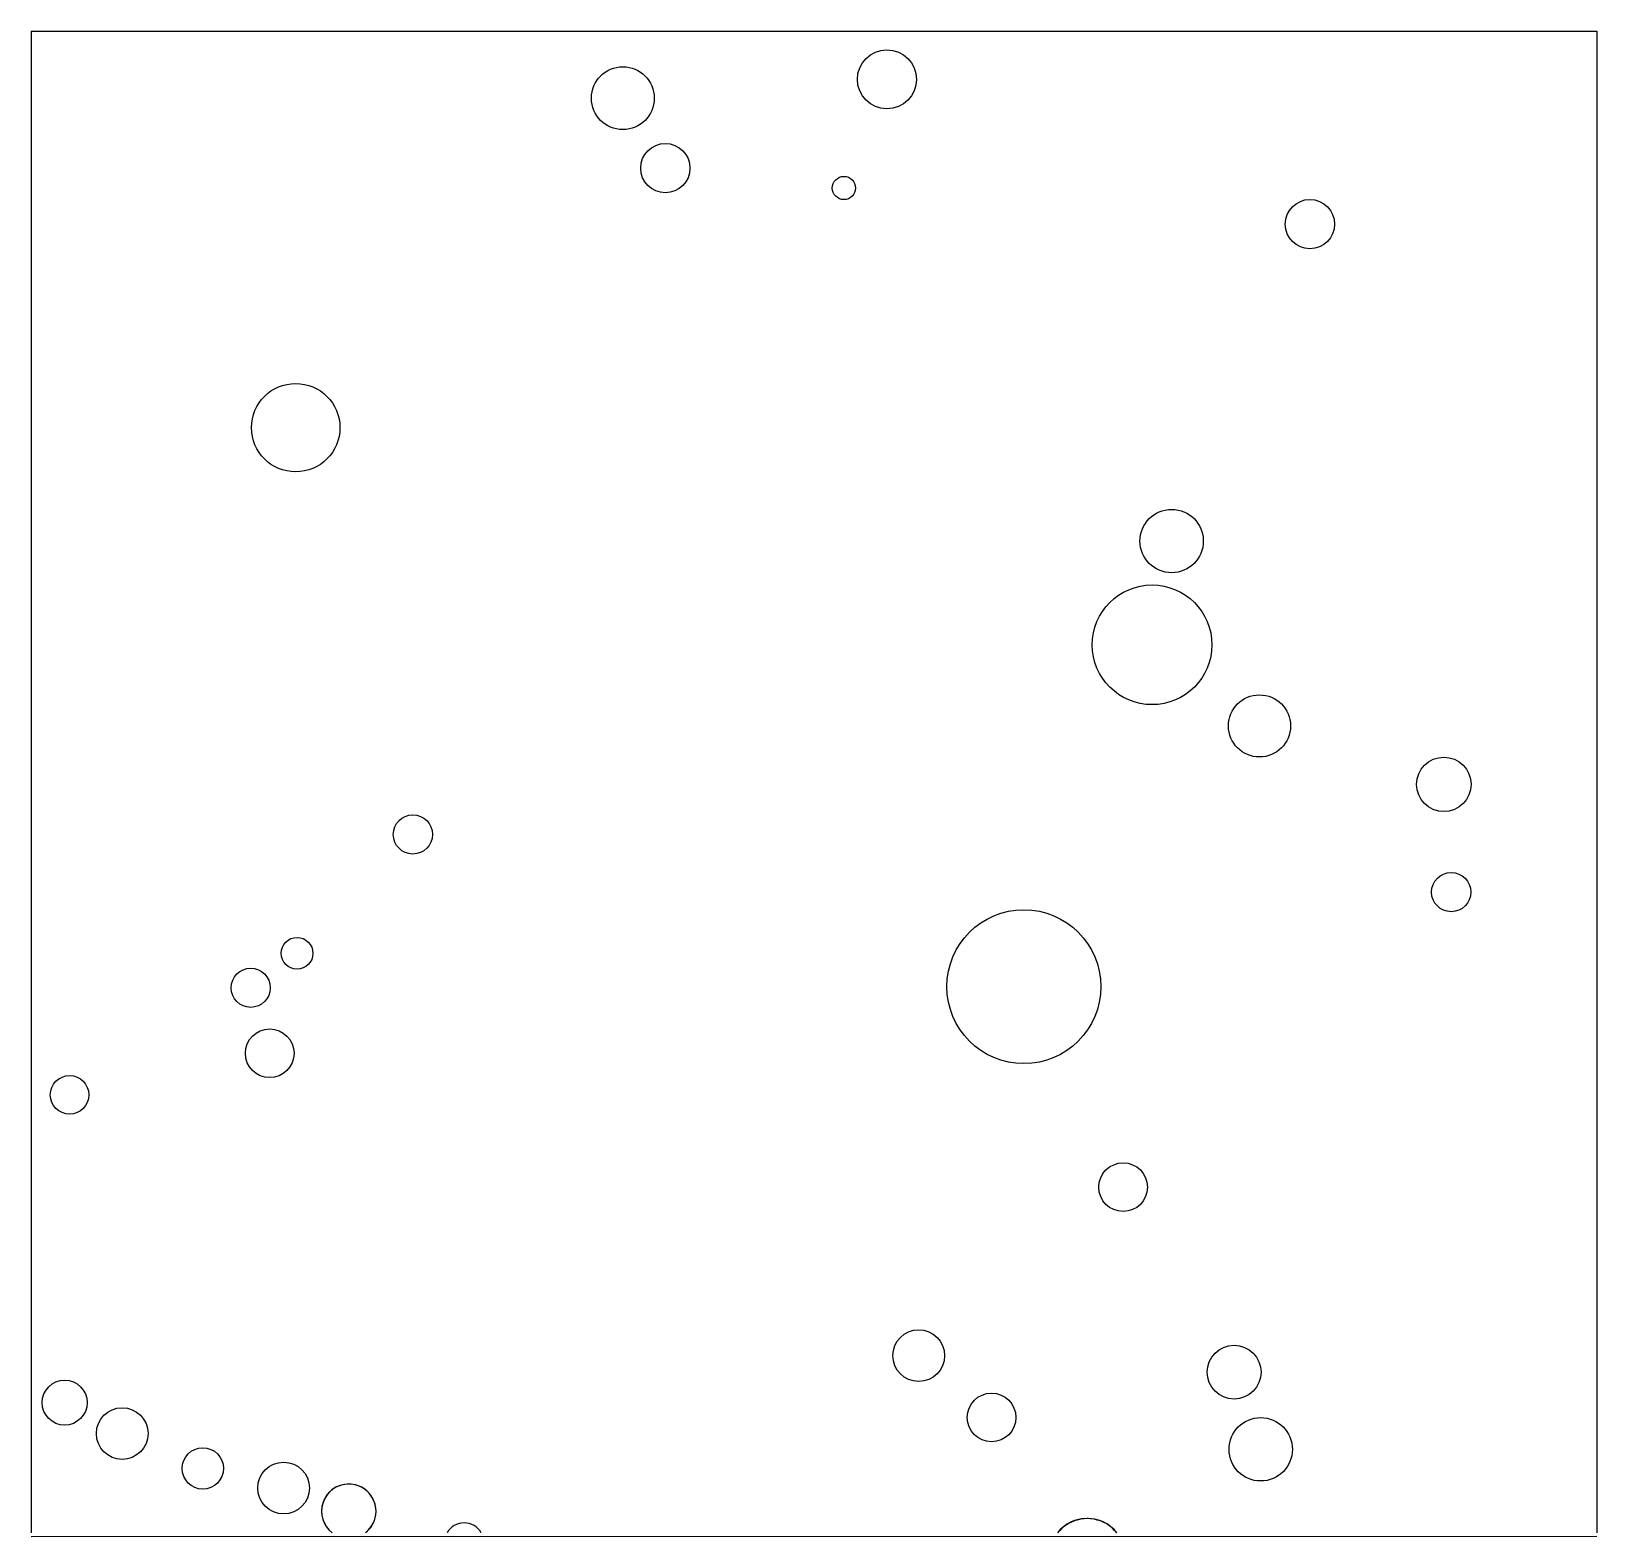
# Model space of a CAD drawing. Extents: x 5.45 to 6.47, y -10.11 to -9.13.
import ezdxf

# ---------------------------------------------------------------- set-up
doc = ezdxf.new("R2010")
doc.units = 0
doc.layers.add('LAYER1', color=7, linetype='CONTINUOUS')
doc.layers.add('LAYER12', color=5, linetype='CONTINUOUS')

msp = doc.modelspace()

# ---------------------------------------------------------------- linework, layer by layer
at = {"layer": 'LAYER1', "color": 7, "linetype": 'CONTINUOUS'}
for points in [[(6.1239, -10.1063), (6.1213, -10.108), (6.1203, -10.1089)], [(6.122, -10.1075), (6.1213, -10.108), (6.1203, -10.1089)], [(6.1272, -10.1047), (6.1248, -10.1057), (6.1212, -10.1081), (6.1206, -10.1087)], [(6.1272, -10.1047), (6.1248, -10.1057), (6.1212, -10.1081), (6.1206, -10.1087)], [(6.1272, -10.1047), (6.1248, -10.1057), (6.1212, -10.1081), (6.1206, -10.1087)], [(6.1239, -10.1063), (6.122, -10.1075)], [(6.1279, -10.1044), (6.1249, -10.1057), (6.1239, -10.1063)], [(6.1259, -10.1052), (6.1249, -10.1057), (6.1239, -10.1063)], [(6.1279, -10.1044), (6.1259, -10.1052)], [(6.1347, -10.1029), (6.1329, -10.103), (6.1287, -10.104), (6.1272, -10.1047)], [(6.1347, -10.1029), (6.1329, -10.103), (6.1287, -10.104), (6.1272, -10.1047)], [(6.1347, -10.1029), (6.1329, -10.103), (6.1287, -10.104), (6.1272, -10.1047)], [(6.1322, -10.1032), (6.1288, -10.104), (6.1279, -10.1044)], [(6.13, -10.1037), (6.1288, -10.104), (6.1279, -10.1044)], [(6.1322, -10.1032), (6.13, -10.1037)], [(6.1366, -10.1028), (6.133, -10.103), (6.1322, -10.1032)], [(6.1344, -10.1029), (6.133, -10.103), (6.1322, -10.1032)], [(6.1366, -10.1028), (6.1344, -10.1029)], [(6.1424, -10.1034), (6.1415, -10.1032), (6.1372, -10.1027), (6.1347, -10.1029)], [(6.1424, -10.1034), (6.1415, -10.1032), (6.1372, -10.1027), (6.1347, -10.1029)], [(6.1424, -10.1034), (6.1415, -10.1032), (6.1372, -10.1027), (6.1347, -10.1029)], [(6.1411, -10.1031), (6.1373, -10.1027), (6.1366, -10.1028)], [(6.1388, -10.1029), (6.1373, -10.1027), (6.1366, -10.1028)], [(6.1411, -10.1031), (6.1388, -10.1029)], [(6.1453, -10.1043), (6.1416, -10.1032), (6.1411, -10.1031)], [(6.1432, -10.1037), (6.1416, -10.1032), (6.1411, -10.1031)], [(6.1495, -10.1063), (6.1495, -10.1063), (6.1457, -10.1044), (6.1424, -10.1034)], [(6.1495, -10.1063), (6.1495, -10.1063), (6.1457, -10.1044), (6.1424, -10.1034)], [(6.1495, -10.1063), (6.1457, -10.1044), (6.1424, -10.1034)], [(6.1453, -10.1043), (6.1432, -10.1037)], [(6.1494, -10.1063), (6.1458, -10.1044), (6.1453, -10.1043)], [(6.1474, -10.1053), (6.1458, -10.1044), (6.1453, -10.1043)], [(6.1494, -10.1063), (6.1474, -10.1053)], [(6.153, -10.1089), (6.1496, -10.1064), (6.1494, -10.1063)], [(6.1512, -10.1075), (6.1496, -10.1064), (6.1494, -10.1063)], [(6.1554, -10.1114), (6.153, -10.1089), (6.1495, -10.1063)], [(6.1554, -10.1114), (6.153, -10.1089), (6.1495, -10.1063)], [(6.1554, -10.1114), (6.153, -10.1089), (6.1495, -10.1063), (6.1495, -10.1063)], [(6.153, -10.1089), (6.1512, -10.1075)], [(6.1203, -10.1089), (6.1181, -10.111), (6.1172, -10.1121)], [(6.1187, -10.1105), (6.1181, -10.111), (6.1172, -10.1121)], [(6.1206, -10.1087), (6.1181, -10.1111), (6.1173, -10.1121)], [(6.1206, -10.1087), (6.1181, -10.1111), (6.1173, -10.1121)], [(6.1206, -10.1087), (6.1181, -10.1111), (6.1173, -10.1121)], [(6.1203, -10.1089), (6.1187, -10.1105)], [(6.1545, -10.1105), (6.1531, -10.109), (6.153, -10.1089)], [(6.156, -10.1121), (6.1531, -10.109), (6.153, -10.1089)], [(6.156, -10.1121), (6.1545, -10.1105)]]:
    msp.add_lwpolyline(points, dxfattribs=at)
for centre, radius in [((6.0057, -9.1623), 0.0193), ((5.8331, -9.1746), 0.0205), ((5.8609, -9.2203), 0.0161), ((5.9776, -9.2333), 0.0076), ((6.2822, -9.2569), 0.0161), ((5.6193, -9.3899), 0.0289), ((6.1918, -9.464), 0.0207), ((6.179, -9.5318), 0.0391), ((6.2492, -9.5848), 0.0203), ((6.3697, -9.623), 0.0178), ((5.6959, -9.6557), 0.0128), ((6.3745, -9.6934), 0.0128), ((6.0952, -9.7552), 0.0503), ((5.6202, -9.7334), 0.0104), ((5.5899, -9.7559), 0.0128), ((5.6023, -9.7987), 0.0159), ((5.4715, -9.8259), 0.0126), ((6.1601, -9.8862), 0.0159), ((6.0265, -9.9963), 0.0169), ((6.2326, -10.0071), 0.0176), ((5.4683, -10.027), 0.0147), ((6.0741, -10.0367), 0.0159), ((5.5059, -10.0472), 0.0169), ((6.25, -10.0575), 0.0207), ((5.5586, -10.07), 0.0135), ((5.6114, -10.0828), 0.0169)]:
    msp.add_circle(centre, radius, dxfattribs=at)
for centre, radius, start, end in [((5.654, -10.098), 0.0178, -45.2076, -127.7283), ((5.654, -10.098), 0.0178, -52.2717, -127.7283), ((5.654, -10.098), 0.0178, -52.2753, -127.7246), ((5.7294, -10.1184), 0.0128, 29.6154, 150.3846), ((5.7294, -10.1184), 0.0128, 29.6154, 150.3846), ((5.7294, -10.1184), 0.0128, 29.6133, 150.3857), ((5.7294, -10.1184), 0.0128, 29.6154, 150.3846), ((5.7294, -10.1184), 0.0128, 29.6101, 150.3889), ((5.7294, -10.1184), 0.0128, 29.6101, 150.3889), ((5.7294, -10.1184), 0.0128, 29.6101, 150.3889), ((5.7294, -10.1184), 0.0128, 29.6101, 150.3889), ((5.7294, -10.1184), 0.0128, 29.6101, 150.3889), ((5.7294, -10.1184), 0.0128, 29.6133, 150.3857), ((5.7294, -10.1184), 0.0128, 29.6133, 150.3857), ((5.7294, -10.1184), 0.0128, 29.6133, 150.3857), ((5.7294, -10.1184), 0.0128, 29.6154, 150.3846), ((5.7294, -10.1184), 0.0128, 29.6101, 150.3889), ((5.7294, -10.1184), 0.0128, 29.6101, 150.3889), ((5.7294, -10.1184), 0.0128, 29.6101, 150.3889), ((5.7294, -10.1184), 0.0128, 29.6101, 150.3889), ((5.7294, -10.1184), 0.0128, 29.6101, 150.3889), ((5.7294, -10.1184), 0.0128, 29.6133, 150.3857), ((5.7294, -10.1184), 0.0128, 29.6133, 150.3857), ((5.7294, -10.1184), 0.0128, 29.6154, 150.3846), ((5.7294, -10.1184), 0.0128, 29.6101, 150.3889), ((5.7294, -10.1184), 0.0128, 29.6101, 150.3889), ((5.7294, -10.1184), 0.0128, 29.6101, 150.3889), ((5.7294, -10.1184), 0.0128, 29.6101, 150.3889), ((5.7294, -10.1184), 0.0128, 29.6101, 150.3889), ((5.7294, -10.1184), 0.0128, 29.6133, 150.3857), ((5.7294, -10.1184), 0.0128, 29.6154, 150.3846), ((5.7294, -10.1184), 0.0128, 29.6101, 150.3889), ((5.7294, -10.1184), 0.0128, 29.6101, 150.3889), ((5.7294, -10.1184), 0.0128, 29.6101, 150.3889), ((5.7294, -10.1184), 0.0128, 29.6101, 150.3889), ((5.7294, -10.1184), 0.0128, 29.6101, 150.3889), ((6.1366, -10.1275), 0.0248, 38.3438, 141.6569), ((6.1366, -10.1275), 0.0248, 38.3438, 141.6569), ((6.1366, -10.1275), 0.0248, 38.3438, 141.6569), ((6.1366, -10.1275), 0.0248, 38.3438, 141.6569), ((6.1366, -10.1275), 0.0248, 38.3438, 141.6569), ((6.1366, -10.1275), 0.0248, 38.3438, 141.6569), ((6.1366, -10.1275), 0.0248, 38.3438, 141.6569), ((6.1366, -10.1275), 0.0248, 38.3438, 141.6569), ((6.1366, -10.1275), 0.0248, 38.3438, 141.6569), ((6.1366, -10.1275), 0.0248, 38.3438, 141.6569), ((6.1366, -10.1275), 0.0248, 38.3438, 141.6569), ((6.1366, -10.1275), 0.0248, 38.3438, 141.6569), ((6.1366, -10.1275), 0.0248, 38.3438, 141.6569), ((6.1366, -10.1275), 0.0248, 38.3438, 141.6569), ((6.1366, -10.1275), 0.0248, 38.3438, 141.6569), ((5.654, -10.098), 0.0178, -52.2717, -45.2076)]:
    msp.add_arc(centre, radius, start, end, dxfattribs=at)
at = {"layer": 'LAYER12', "color": 5, "linetype": 'CONTINUOUS'}
for points in [[(5.4465, -9.1309), (6.4149, -9.1309)], [(5.4466, -10.1121), (5.4466, -9.1309)], [(6.4149, -9.1309), (6.4696, -9.1309)], [(6.4696, -9.1309), (6.4696, -10.1121)], [(6.4696, -10.1145), (5.4465, -10.1146)]]:
    msp.add_lwpolyline(points, dxfattribs=at)

doc.saveas('drawing.dxf')
